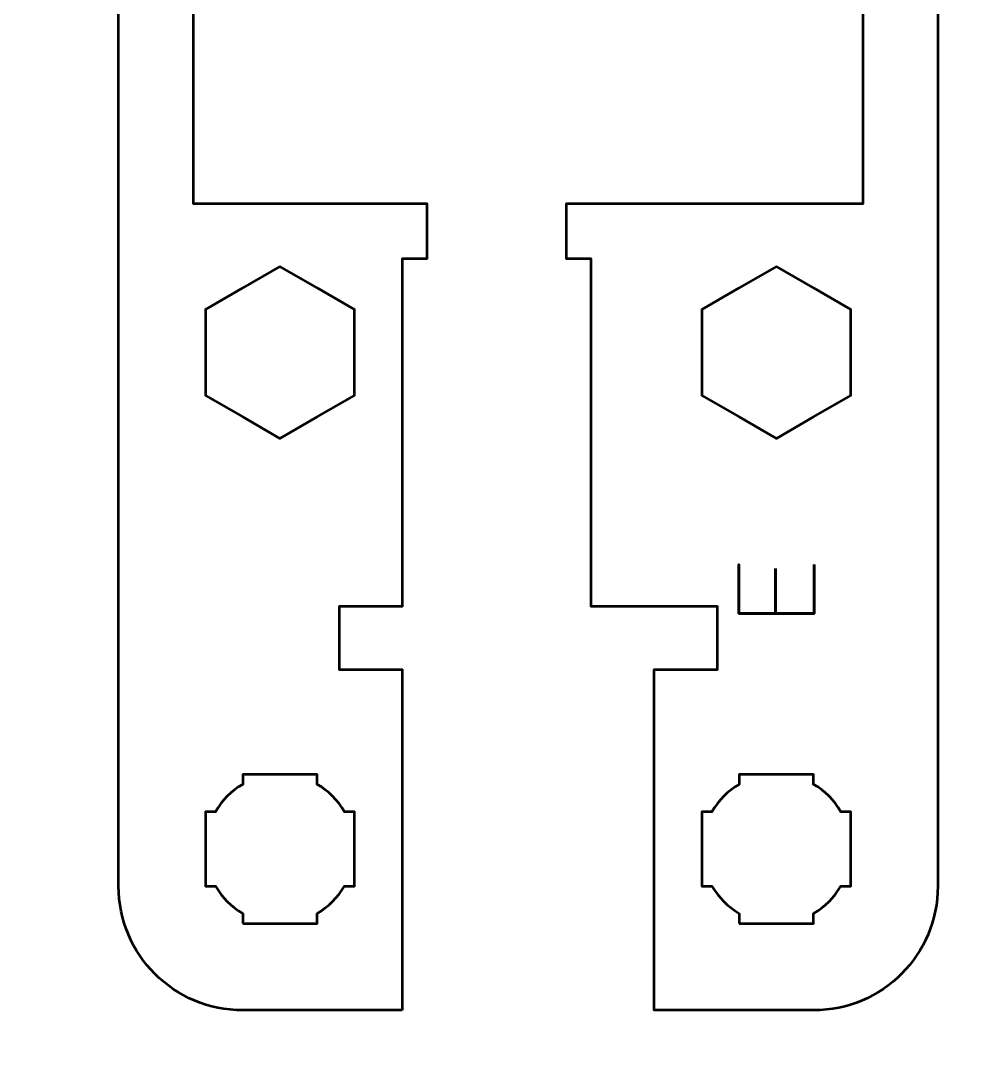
# Model space of a CAD drawing. Header units: centimetres. Extents: x -21 to 0, y -29.7 to 0.
# Drawn here: x -8.145 to -4.33, y -7.95 to -3.813 of the extents above; entities that cross this region are included whole.
import ezdxf

# ---------------------------------------------------------------- set-up
doc = ezdxf.new("R2010")
doc.units = ezdxf.units.CM
doc.header["$MEASUREMENT"] = 0
doc.layers.add('Layer 1', color=7, linetype='Continuous')

msp = doc.modelspace()

# ---------------------------------------------------------------- linework, layer by layer
at = {"layer": 'Layer 1', "color": 1, "lineweight": 53}
msp.add_open_spline([(-21.00003, -29.19995), (-21.00003, -29.19995), (-21.00003, -5.29992), (-21.00003, -5.29992), (-21.00003, -5.29992), (-21.00003, -5.21709), (-20.93286, -5.14992), (-20.85003, -5.14992), (-20.85003, -5.14992), (-20.7672, -5.14992), (-20.70003, -5.08275), (-20.70003, -4.99992), (-20.70003, -4.99992), (-20.70003, -4.91709), (-20.7672, -4.84992), (-20.85003, -4.84992), (-20.85003, -4.84992), (-20.93286, -4.84992), (-21.00003, -4.78275), (-21.00003, -4.69992), (-21.00003, -4.69992), (-21.00003, -4.61709), (-20.93286, -4.54992), (-20.85003, -4.54992), (-20.85003, -4.54992), (-20.7672, -4.54992), (-20.70003, -4.48275), (-20.70003, -4.39992), (-20.70003, -4.39992), (-20.70003, -4.31709), (-20.7672, -4.24992), (-20.85003, -4.24992), (-20.85003, -4.24992), (-20.93286, -4.24992), (-21.00003, -4.18275), (-21.00003, -4.09992), (-21.00003, -4.09992), (-21.00003, -4.01709), (-20.93286, -3.94992), (-20.85003, -3.94992), (-20.85003, -3.94992), (-20.7672, -3.94992), (-20.70003, -3.88275), (-20.70003, -3.79992), (-20.70003, -3.79992), (-20.70003, -3.71709), (-20.7672, -3.64992), (-20.85003, -3.64992), (-20.85003, -3.64992), (-20.93286, -3.64992), (-21.00003, -3.58275), (-21.00003, -3.49992), (-21.00003, -3.49992), (-21.00003, -3.41709), (-20.93286, -3.34992), (-20.85003, -3.34992), (-20.85003, -3.34992), (-20.7672, -3.34992), (-20.70003, -3.28275), (-20.70003, -3.19992), (-20.70003, -3.19992), (-20.70003, -3.11709), (-20.7672, -3.04992), (-20.85003, -3.04992), (-20.85003, -3.04992), (-20.93286, -3.04992), (-21.00003, -2.98275), (-21.00003, -2.89992), (-21.00003, -2.89992), (-21.00003, -2.81709), (-20.93286, -2.74992), (-20.85003, -2.74992), (-20.85003, -2.74992), (-20.7672, -2.74992), (-20.70003, -2.68275), (-20.70003, -2.59992), (-20.70003, -2.59992), (-20.70003, -2.51709), (-20.7672, -2.44992), (-20.85003, -2.44992), (-20.85003, -2.44992), (-20.93286, -2.44992), (-21.00003, -2.38275), (-21.00003, -2.29992), (-21.00003, -2.29992), (-21.00003, -2.21709), (-20.93286, -2.14992), (-20.85003, -2.14992), (-20.85003, -2.14992), (-20.7672, -2.14992), (-20.70003, -2.08275), (-20.70003, -1.99992), (-20.70003, -1.99992), (-20.70003, -1.91709), (-20.7672, -1.84992), (-20.85003, -1.84992), (-20.85003, -1.84992), (-20.93286, -1.84992), (-21.00003, -1.78275), (-21.00003, -1.69992), (-21.00003, -1.69992), (-21.00003, -1.61709), (-20.93286, -1.54992), (-20.85003, -1.54992), (-20.85003, -1.54992), (-20.7672, -1.54992), (-20.70003, -1.48275), (-20.70003, -1.39992), (-20.70003, -1.39992), (-20.70003, -1.31709), (-20.7672, -1.24992), (-20.85003, -1.24992), (-20.85003, -1.24992), (-20.93286, -1.24992), (-21.00003, -1.18275), (-21.00003, -1.09992), (-21.00003, -1.09992), (-21.00003, -1.09992), (-21.00003, -0.49992), (-21.00003, -0.49992), (-21.00003, -0.49992), (-21.00003, -0.22295), (-20.77694, 0.00004), (-20.49994, 0.00004), (-20.49994, 0.00004), (-20.49994, 0.00004), (-0.50008, 0.00004), (-0.50008, 0.00004), (-0.50008, 0.00004), (-0.22294, 0.00004), (0.00002, -0.22295), (0.00002, -0.49992), (0.00002, -0.49992), (0.00002, -0.49992), (0.00002, -29.19995), (0.00002, -29.19995), (0.00002, -29.19995), (0.00002, -29.47695), (-0.22294, -29.70004), (-0.50008, -29.70004), (-0.50008, -29.70004), (-0.50008, -29.70004), (-20.49994, -29.70004), (-20.49994, -29.70004), (-20.49994, -29.70004), (-20.77694, -29.70004), (-21.00003, -29.47695), (-21.00003, -29.19995)], degree=3, knots=[0, 0, 0, 0, 0.027027, 0.027027, 0.027027, 0.027027, 0.0540541, 0.0540541, 0.0540541, 0.0540541, 0.0810811, 0.0810811, 0.0810811, 0.0810811, 0.1081081, 0.1081081, 0.1081081, 0.1081081, 0.1351351, 0.1351351, 0.1351351, 0.1351351, 0.1621622, 0.1621622, 0.1621622, 0.1621622, 0.1891892, 0.1891892, 0.1891892, 0.1891892, 0.2162162, 0.2162162, 0.2162162, 0.2162162, 0.2432432, 0.2432432, 0.2432432, 0.2432432, 0.2702703, 0.2702703, 0.2702703, 0.2702703, 0.2972973, 0.2972973, 0.2972973, 0.2972973, 0.3243243, 0.3243243, 0.3243243, 0.3243243, 0.3513514, 0.3513514, 0.3513514, 0.3513514, 0.3783784, 0.3783784, 0.3783784, 0.3783784, 0.4054054, 0.4054054, 0.4054054, 0.4054054, 0.4324324, 0.4324324, 0.4324324, 0.4324324, 0.4594595, 0.4594595, 0.4594595, 0.4594595, 0.4864865, 0.4864865, 0.4864865, 0.4864865, 0.5135135, 0.5135135, 0.5135135, 0.5135135, 0.5405405, 0.5405405, 0.5405405, 0.5405405, 0.5675676, 0.5675676, 0.5675676, 0.5675676, 0.5945946, 0.5945946, 0.5945946, 0.5945946, 0.6216216, 0.6216216, 0.6216216, 0.6216216, 0.6486486, 0.6486486, 0.6486486, 0.6486486, 0.6756757, 0.6756757, 0.6756757, 0.6756757, 0.7027027, 0.7027027, 0.7027027, 0.7027027, 0.7297297, 0.7297297, 0.7297297, 0.7297297, 0.7567568, 0.7567568, 0.7567568, 0.7567568, 0.7837838, 0.7837838, 0.7837838, 0.7837838, 0.8108108, 0.8108108, 0.8108108, 0.8108108, 0.8378378, 0.8378378, 0.8378378, 0.8378378, 0.8648649, 0.8648649, 0.8648649, 0.8648649, 0.8918919, 0.8918919, 0.8918919, 0.8918919, 0.9189189, 0.9189189, 0.9189189, 0.9189189, 0.9459459, 0.9459459, 0.9459459, 0.9459459, 0.972973, 0.972973, 0.972973, 0.972973, 1, 1, 1, 1], dxfattribs=at)
at = {"layer": 'Layer 1', "color": 3, "lineweight": 53}
msp.add_open_spline([(-6.60799, -7.80001), (-6.60799, -7.80001), (-6.60799, -6.427), (-6.60799, -6.427), (-6.60799, -6.427), (-6.60799, -6.427), (-6.86199, -6.427), (-6.86199, -6.427), (-6.86199, -6.427), (-6.86199, -6.427), (-6.86199, -6.173), (-6.86199, -6.173), (-6.86199, -6.173), (-6.86199, -6.173), (-6.60799, -6.173), (-6.60799, -6.173), (-6.60799, -6.173), (-6.60799, -6.173), (-6.60799, -4.773), (-6.60799, -4.773), (-6.60799, -4.773), (-6.60799, -4.773), (-6.50799, -4.77303), (-6.50799, -4.77303), (-6.50799, -4.77303), (-6.50799, -4.77303), (-6.50799, -4.54999), (-6.50799, -4.54999), (-6.50799, -4.54999), (-6.50799, -4.54999), (-7.45, -4.54999), (-7.45, -4.54999), (-7.45, -4.54999), (-7.45, -4.54999), (-7.45, -2.20008), (-7.45, -2.20008), (-7.45, -2.20008), (-7.45, -1.92308), (-7.22705, -1.69999), (-6.95004, -1.69999), (-6.95004, -1.69999), (-6.95004, -1.69999), (-5.25012, -1.69999), (-5.25012, -1.69999), (-5.25012, -1.69999), (-4.97312, -1.69999), (-4.75002, -1.92308), (-4.75002, -2.20008), (-4.75002, -2.20008), (-4.75002, -2.20008), (-4.75002, -4.54999), (-4.75002, -4.54999), (-4.75002, -4.54999), (-4.75002, -4.54999), (-5.94599, -4.54999), (-5.94599, -4.54999), (-5.94599, -4.54999), (-5.94599, -4.54999), (-5.94599, -4.77303), (-5.94599, -4.77303), (-5.94599, -4.77303), (-5.94599, -4.77303), (-5.84599, -4.773), (-5.84599, -4.773), (-5.84599, -4.773), (-5.84599, -4.773), (-5.84599, -6.173), (-5.84599, -6.173), (-5.84599, -6.173), (-5.84599, -6.173), (-5.33799, -6.173), (-5.33799, -6.173), (-5.33799, -6.173), (-5.33799, -6.173), (-5.33799, -6.427), (-5.33799, -6.427), (-5.33799, -6.427), (-5.33799, -6.427), (-5.59199, -6.427), (-5.59199, -6.427), (-5.59199, -6.427), (-5.59199, -6.427), (-5.59199, -7.80001), (-5.59199, -7.80001), (-5.59199, -7.80001), (-5.59199, -7.80001), (-4.94998, -7.80002), (-4.94998, -7.80002), (-4.94998, -7.80002), (-4.67297, -7.80002), (-4.45002, -7.57693), (-4.45002, -7.29994), (-4.45002, -7.29994), (-4.45002, -7.29994), (-4.45002, -1.00009), (-4.45002, -1.00009), (-4.45002, -1.00009), (-4.45002, -0.72296), (-4.67297, -0.5), (-4.94998, -0.5), (-4.94998, -0.5), (-4.94998, -0.5), (-7.2499, -0.5), (-7.2499, -0.5), (-7.2499, -0.5), (-7.5269, -0.5), (-7.75, -0.72296), (-7.75, -1.00009), (-7.75, -1.00009), (-7.75, -1.00009), (-7.75, -7.29994), (-7.75, -7.29994), (-7.75, -7.29994), (-7.75, -7.57693), (-7.5269, -7.80002), (-7.2499, -7.80002), (-7.2499, -7.80002), (-7.2499, -7.80002), (-6.60799, -7.80001), (-6.60799, -7.80001)], degree=3, knots=[0, 0, 0, 0, 0.0333333, 0.0333333, 0.0333333, 0.0333333, 0.0666667, 0.0666667, 0.0666667, 0.0666667, 0.1, 0.1, 0.1, 0.1, 0.1333333, 0.1333333, 0.1333333, 0.1333333, 0.1666667, 0.1666667, 0.1666667, 0.1666667, 0.2, 0.2, 0.2, 0.2, 0.2333333, 0.2333333, 0.2333333, 0.2333333, 0.2666667, 0.2666667, 0.2666667, 0.2666667, 0.3, 0.3, 0.3, 0.3, 0.3333333, 0.3333333, 0.3333333, 0.3333333, 0.3666667, 0.3666667, 0.3666667, 0.3666667, 0.4, 0.4, 0.4, 0.4, 0.4333333, 0.4333333, 0.4333333, 0.4333333, 0.4666667, 0.4666667, 0.4666667, 0.4666667, 0.5, 0.5, 0.5, 0.5, 0.5333333, 0.5333333, 0.5333333, 0.5333333, 0.5666667, 0.5666667, 0.5666667, 0.5666667, 0.6, 0.6, 0.6, 0.6, 0.6333333, 0.6333333, 0.6333333, 0.6333333, 0.6666667, 0.6666667, 0.6666667, 0.6666667, 0.7, 0.7, 0.7, 0.7, 0.7333333, 0.7333333, 0.7333333, 0.7333333, 0.7666667, 0.7666667, 0.7666667, 0.7666667, 0.8, 0.8, 0.8, 0.8, 0.8333333, 0.8333333, 0.8333333, 0.8333333, 0.8666667, 0.8666667, 0.8666667, 0.8666667, 0.9, 0.9, 0.9, 0.9, 0.9333333, 0.9333333, 0.9333333, 0.9333333, 0.9666667, 0.9666667, 0.9666667, 0.9666667, 1, 1, 1, 1], dxfattribs=at)
at = {"layer": 'Layer 1', "lineweight": 53}
for points, knots in [([(-7.10001, -4.8036), (-7.10001, -4.8036), (-6.95001, -4.8902), (-6.95001, -4.8902), (-6.95001, -4.8902), (-6.95001, -4.8902), (-6.80001, -4.9768), (-6.80001, -4.9768), (-6.80001, -4.9768), (-6.80001, -4.9768), (-6.80001, -5.15001), (-6.80001, -5.15001), (-6.80001, -5.15001), (-6.80001, -5.15001), (-6.80001, -5.32322), (-6.80001, -5.32322), (-6.80001, -5.32322), (-6.80001, -5.32322), (-6.95001, -5.40982), (-6.95001, -5.40982), (-6.95001, -5.40982), (-6.95001, -5.40982), (-7.10001, -5.49642), (-7.10001, -5.49642), (-7.10001, -5.49642), (-7.10001, -5.49642), (-7.25001, -5.40982), (-7.25001, -5.40982), (-7.25001, -5.40982), (-7.25001, -5.40982), (-7.40001, -5.32322), (-7.40001, -5.32322), (-7.40001, -5.32322), (-7.40001, -5.32322), (-7.40001, -5.15001), (-7.40001, -5.15001), (-7.40001, -5.15001), (-7.40001, -5.15001), (-7.40001, -4.9768), (-7.40001, -4.9768), (-7.40001, -4.9768), (-7.40001, -4.9768), (-7.25001, -4.8902), (-7.25001, -4.8902), (-7.25001, -4.8902), (-7.25001, -4.8902), (-7.10001, -4.8036), (-7.10001, -4.8036)], [0, 0, 0, 0, 0.0833333, 0.0833333, 0.0833333, 0.0833333, 0.1666667, 0.1666667, 0.1666667, 0.1666667, 0.25, 0.25, 0.25, 0.25, 0.3333333, 0.3333333, 0.3333333, 0.3333333, 0.4166667, 0.4166667, 0.4166667, 0.4166667, 0.5, 0.5, 0.5, 0.5, 0.5833333, 0.5833333, 0.5833333, 0.5833333, 0.6666667, 0.6666667, 0.6666667, 0.6666667, 0.75, 0.75, 0.75, 0.75, 0.8333333, 0.8333333, 0.8333333, 0.8333333, 0.9166667, 0.9166667, 0.9166667, 0.9166667, 1, 1, 1, 1]), ([(-5.10001, -4.8036), (-5.10001, -4.8036), (-4.95001, -4.8902), (-4.95001, -4.8902), (-4.95001, -4.8902), (-4.95001, -4.8902), (-4.80001, -4.9768), (-4.80001, -4.9768), (-4.80001, -4.9768), (-4.80001, -4.9768), (-4.80001, -5.15001), (-4.80001, -5.15001), (-4.80001, -5.15001), (-4.80001, -5.15001), (-4.80001, -5.32322), (-4.80001, -5.32322), (-4.80001, -5.32322), (-4.80001, -5.32322), (-4.95001, -5.40982), (-4.95001, -5.40982), (-4.95001, -5.40982), (-4.95001, -5.40982), (-5.10001, -5.49642), (-5.10001, -5.49642), (-5.10001, -5.49642), (-5.10001, -5.49642), (-5.25001, -5.40982), (-5.25001, -5.40982), (-5.25001, -5.40982), (-5.25001, -5.40982), (-5.40001, -5.32322), (-5.40001, -5.32322), (-5.40001, -5.32322), (-5.40001, -5.32322), (-5.40001, -5.15001), (-5.40001, -5.15001), (-5.40001, -5.15001), (-5.40001, -5.15001), (-5.40001, -4.9768), (-5.40001, -4.9768), (-5.40001, -4.9768), (-5.40001, -4.9768), (-5.25001, -4.8902), (-5.25001, -4.8902), (-5.25001, -4.8902), (-5.25001, -4.8902), (-5.10001, -4.8036), (-5.10001, -4.8036)], [0, 0, 0, 0, 0.0833333, 0.0833333, 0.0833333, 0.0833333, 0.1666667, 0.1666667, 0.1666667, 0.1666667, 0.25, 0.25, 0.25, 0.25, 0.3333333, 0.3333333, 0.3333333, 0.3333333, 0.4166667, 0.4166667, 0.4166667, 0.4166667, 0.5, 0.5, 0.5, 0.5, 0.5833333, 0.5833333, 0.5833333, 0.5833333, 0.6666667, 0.6666667, 0.6666667, 0.6666667, 0.75, 0.75, 0.75, 0.75, 0.8333333, 0.8333333, 0.8333333, 0.8333333, 0.9166667, 0.9166667, 0.9166667, 0.9166667, 1, 1, 1, 1]), ([(-7.25009, -7.45002), (-7.25009, -7.45002), (-7.25009, -7.40991), (-7.25009, -7.40991), (-7.25009, -7.40991), (-7.29557, -7.38359), (-7.3336, -7.34556), (-7.35991, -7.30009), (-7.35991, -7.30009), (-7.35991, -7.30009), (-7.40002, -7.30009), (-7.40002, -7.30009), (-7.40002, -7.30009), (-7.40002, -7.30009), (-7.40002, -7.15002), (-7.40002, -7.15002), (-7.40002, -7.15002), (-7.40002, -7.15002), (-7.40002, -7.00009), (-7.40002, -7.00009), (-7.40002, -7.00009), (-7.40002, -7.00009), (-7.35991, -7.00009), (-7.35991, -7.00009), (-7.35991, -7.00009), (-7.3336, -6.95447), (-7.29557, -6.91655), (-7.25009, -6.89023), (-7.25009, -6.89023), (-7.25009, -6.89023), (-7.25009, -6.85001), (-7.25009, -6.85001), (-7.25009, -6.85001), (-7.25009, -6.85001), (-7.10002, -6.85001), (-7.10002, -6.85001), (-7.10002, -6.85001), (-7.10002, -6.85001), (-6.95009, -6.85001), (-6.95009, -6.85001), (-6.95009, -6.85001), (-6.95009, -6.85001), (-6.95009, -6.89023), (-6.95009, -6.89023), (-6.95009, -6.89023), (-6.90462, -6.91655), (-6.86659, -6.95447), (-6.84027, -7.00009), (-6.84027, -7.00009), (-6.84027, -7.00009), (-6.80002, -7.00009), (-6.80002, -7.00009), (-6.80002, -7.00009), (-6.80002, -7.00009), (-6.80002, -7.15002), (-6.80002, -7.15002), (-6.80002, -7.15002), (-6.80002, -7.15002), (-6.80002, -7.30009), (-6.80002, -7.30009), (-6.80002, -7.30009), (-6.80002, -7.30009), (-6.84027, -7.30009), (-6.84027, -7.30009), (-6.84027, -7.30009), (-6.86659, -7.34556), (-6.90462, -7.38359), (-6.95009, -7.40991), (-6.95009, -7.40991), (-6.95009, -7.40991), (-6.95009, -7.45002), (-6.95009, -7.45002), (-6.95009, -7.45002), (-6.95009, -7.45002), (-7.10002, -7.45002), (-7.10002, -7.45002), (-7.10002, -7.45002), (-7.10002, -7.45002), (-7.25009, -7.45002), (-7.25009, -7.45002)], [0, 0, 0, 0, 0.05, 0.05, 0.05, 0.05, 0.1, 0.1, 0.1, 0.1, 0.15, 0.15, 0.15, 0.15, 0.2, 0.2, 0.2, 0.2, 0.25, 0.25, 0.25, 0.25, 0.3, 0.3, 0.3, 0.3, 0.35, 0.35, 0.35, 0.35, 0.4, 0.4, 0.4, 0.4, 0.45, 0.45, 0.45, 0.45, 0.5, 0.5, 0.5, 0.5, 0.55, 0.55, 0.55, 0.55, 0.6, 0.6, 0.6, 0.6, 0.65, 0.65, 0.65, 0.65, 0.7, 0.7, 0.7, 0.7, 0.75, 0.75, 0.75, 0.75, 0.8, 0.8, 0.8, 0.8, 0.85, 0.85, 0.85, 0.85, 0.9, 0.9, 0.9, 0.9, 0.95, 0.95, 0.95, 0.95, 1, 1, 1, 1]), ([(-5.25009, -7.45002), (-5.25009, -7.45002), (-5.25009, -7.40991), (-5.25009, -7.40991), (-5.25009, -7.40991), (-5.29557, -7.38359), (-5.3336, -7.34556), (-5.35991, -7.30009), (-5.35991, -7.30009), (-5.35991, -7.30009), (-5.40002, -7.30009), (-5.40002, -7.30009), (-5.40002, -7.30009), (-5.40002, -7.30009), (-5.40002, -7.15002), (-5.40002, -7.15002), (-5.40002, -7.15002), (-5.40002, -7.15002), (-5.40002, -7.00009), (-5.40002, -7.00009), (-5.40002, -7.00009), (-5.40002, -7.00009), (-5.35991, -7.00009), (-5.35991, -7.00009), (-5.35991, -7.00009), (-5.3336, -6.95447), (-5.29557, -6.91655), (-5.25009, -6.89023), (-5.25009, -6.89023), (-5.25009, -6.89023), (-5.25009, -6.85001), (-5.25009, -6.85001), (-5.25009, -6.85001), (-5.25009, -6.85001), (-5.10002, -6.85001), (-5.10002, -6.85001), (-5.10002, -6.85001), (-5.10002, -6.85001), (-4.95009, -6.85001), (-4.95009, -6.85001), (-4.95009, -6.85001), (-4.95009, -6.85001), (-4.95009, -6.89023), (-4.95009, -6.89023), (-4.95009, -6.89023), (-4.90462, -6.91655), (-4.86659, -6.95447), (-4.84027, -7.00009), (-4.84027, -7.00009), (-4.84027, -7.00009), (-4.80002, -7.00009), (-4.80002, -7.00009), (-4.80002, -7.00009), (-4.80002, -7.00009), (-4.80002, -7.15002), (-4.80002, -7.15002), (-4.80002, -7.15002), (-4.80002, -7.15002), (-4.80002, -7.30009), (-4.80002, -7.30009), (-4.80002, -7.30009), (-4.80002, -7.30009), (-4.84027, -7.30009), (-4.84027, -7.30009), (-4.84027, -7.30009), (-4.86659, -7.34556), (-4.90462, -7.38359), (-4.95009, -7.40991), (-4.95009, -7.40991), (-4.95009, -7.40991), (-4.95009, -7.45002), (-4.95009, -7.45002), (-4.95009, -7.45002), (-4.95009, -7.45002), (-5.10002, -7.45002), (-5.10002, -7.45002), (-5.10002, -7.45002), (-5.10002, -7.45002), (-5.25009, -7.45002), (-5.25009, -7.45002)], [0, 0, 0, 0, 0.05, 0.05, 0.05, 0.05, 0.1, 0.1, 0.1, 0.1, 0.15, 0.15, 0.15, 0.15, 0.2, 0.2, 0.2, 0.2, 0.25, 0.25, 0.25, 0.25, 0.3, 0.3, 0.3, 0.3, 0.35, 0.35, 0.35, 0.35, 0.4, 0.4, 0.4, 0.4, 0.45, 0.45, 0.45, 0.45, 0.5, 0.5, 0.5, 0.5, 0.55, 0.55, 0.55, 0.55, 0.6, 0.6, 0.6, 0.6, 0.65, 0.65, 0.65, 0.65, 0.7, 0.7, 0.7, 0.7, 0.75, 0.75, 0.75, 0.75, 0.8, 0.8, 0.8, 0.8, 0.85, 0.85, 0.85, 0.85, 0.9, 0.9, 0.9, 0.9, 0.95, 0.95, 0.95, 0.95, 1, 1, 1, 1])]:
    msp.add_open_spline(points, degree=3, knots=knots, dxfattribs=at)
at = {"layer": 'Layer 1', "color": 5, "lineweight": 53}
for points, knots in [([(-4.94741, -6.004), (-4.94741, -6.004), (-4.94741, -6.20127), (-4.94741, -6.20127), (-4.94741, -6.20127), (-4.94741, -6.20127), (-5.25094, -6.20127), (-5.25094, -6.20127), (-5.25094, -6.20127), (-5.25094, -6.20127), (-5.25094, -6.004), (-5.25094, -6.004), (-5.25094, -6.004), (-5.25094, -6.004), (-5.25094, -6.20127), (-5.25094, -6.20127), (-5.25094, -6.20127), (-5.25094, -6.20127), (-4.94741, -6.20127), (-4.94741, -6.20127), (-4.94741, -6.20127), (-4.94741, -6.20127), (-4.94741, -6.004), (-4.94741, -6.004)], [0, 0, 0, 0, 0.1666667, 0.1666667, 0.1666667, 0.1666667, 0.3333333, 0.3333333, 0.3333333, 0.3333333, 0.5, 0.5, 0.5, 0.5, 0.6666667, 0.6666667, 0.6666667, 0.6666667, 0.8333333, 0.8333333, 0.8333333, 0.8333333, 1, 1, 1, 1]), ([(-5.10362, -6.02093), (-5.10362, -6.02093), (-5.10362, -6.20127), (-5.10362, -6.20127), (-5.10362, -6.20127), (-5.10362, -6.20127), (-5.10362, -6.02093), (-5.10362, -6.02093)], [0, 0, 0, 0, 0.5, 0.5, 0.5, 0.5, 1, 1, 1, 1])]:
    msp.add_open_spline(points, degree=3, knots=knots, dxfattribs=at)

doc.saveas('drawing.dxf')
